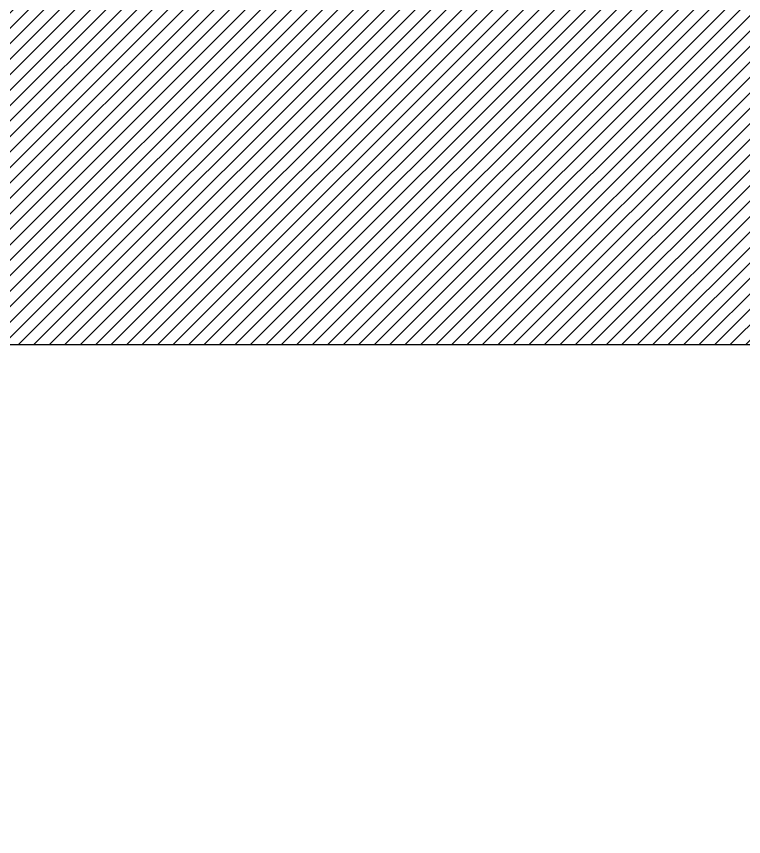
# Model space of a CAD drawing. Header units: inches. Extents: x 413 to 1099, y 231 to 650.
# Drawn here: x 485.84 to 494.15, y 396.52 to 405.9 of the extents above; entities that cross this region are included whole.
import ezdxf

# ---------------------------------------------------------------- set-up
doc = ezdxf.new("R2010")
doc.units = ezdxf.units.IN
doc.header["$MEASUREMENT"] = 0
doc.layers.add('DOOR', color=70, linetype='Continuous')

# ---------------------------------------------------------------- blocks, each defined once
blk = doc.blocks.new('.0')
at = {"color": 18, "true_color": 0x000000}
for radius, start in [(21.931, 93.18597), (19.4942, 93.27836)]:
    blk.add_arc((1371.1383, 485.317), radius, start, 176.72164, dxfattribs=at)

msp = doc.modelspace()

# ---------------------------------------------------------------- hatches: boundary and pattern name
at = {"layer": 'DOOR', "true_color": 0x636466}
h = msp.add_hatch(dxfattribs=at)
h.set_pattern_fill('ANSI31', color=251)
h.set_pattern_definition([(45, (-2981.29373, -190.62552), (-0.0883883476, 0.0883883476), [])])
h.paths.add_polyline_path([(618.0028, 406.6457), (609.0028, 406.6457), (609.0028, 403.6457), (609.0028, 378.8957), (618.0028, 378.8957)], flags=17)
h.paths.add_polyline_path([(618.0028, 318.8957), (609.0028, 318.8957), (609.0028, 300.1457), (483.5028, 300.1457), (483.5028, 402.1457), (567.0028, 402.1457), (567.0028, 442.0412), (562.5028, 442.0412), (562.5028, 406.6457), (483.5028, 406.6457), (483.5028, 424.6457), (474.5028, 424.6457), (474.5028, 291.1457), (618.0028, 291.1457)])
h.paths.add_polyline_path([(797.5028, 402.6457), (666.0028, 402.6457), (666.0028, 398.6457), (666.0028, 393.6457), (797.5028, 393.6457)])
h.paths.add_polyline_path([(806.5028, 624.1457), (761.5136, 624.1457), (761.5136, 615.1457), (797.5028, 615.1457), (797.5028, 507.1457), (707.5244, 507.1457), (707.5244, 502.6457), (707.5028, 432.1457), (712.0028, 432.1457), (712.0028, 502.6457), (763.0028, 502.6457), (763.0028, 436.6457), (742.0028, 436.6457), (742.0028, 432.1457), (772.3028, 432.1457), (772.3028, 436.6457), (767.5028, 436.6457), (767.5028, 502.6457), (797.5028, 502.6457), (797.5028, 432.1457), (797.5028, 256.6457), (705.923, 256.6457), (705.923, 252.1457), (806.5028, 252.1457)])
h.paths.add_polyline_path([(455.5028, 615.1457), (502.0028, 615.1457), (502.0028, 624.1457), (446.5028, 624.1457), (446.5028, 252.1457), (451.0028, 252.1457), (451.0028, 502.6457), (474.5028, 502.6457), (474.5028, 484.6457), (483.5028, 484.6457), (483.5028, 502.6457), (562.0028, 502.6457), (562.0028, 491.3048), (566.5028, 491.3048), (566.5028, 507.1457), (455.5028, 507.1457)])
h.paths.add_polyline_path([(585.923, 256.6457), (451.0028, 256.6457), (451.0028, 252.1457), (585.923, 252.1457)])

# ---------------------------------------------------------------- linework, layer by layer
at = {"layer": 'DOOR', "color": 85, "true_color": 0x58ba48}
msp.add_line((483.5028, 402.1457), (567.0028, 402.1457), dxfattribs=at)

# ---------------------------------------------------------------- block references
at = {"layer": 'DOOR', "xscale": -1, "rotation": 90}
msp.add_blockref('.0', (993.2444, 1748.9469), dxfattribs=at)

doc.saveas('drawing.dxf')
